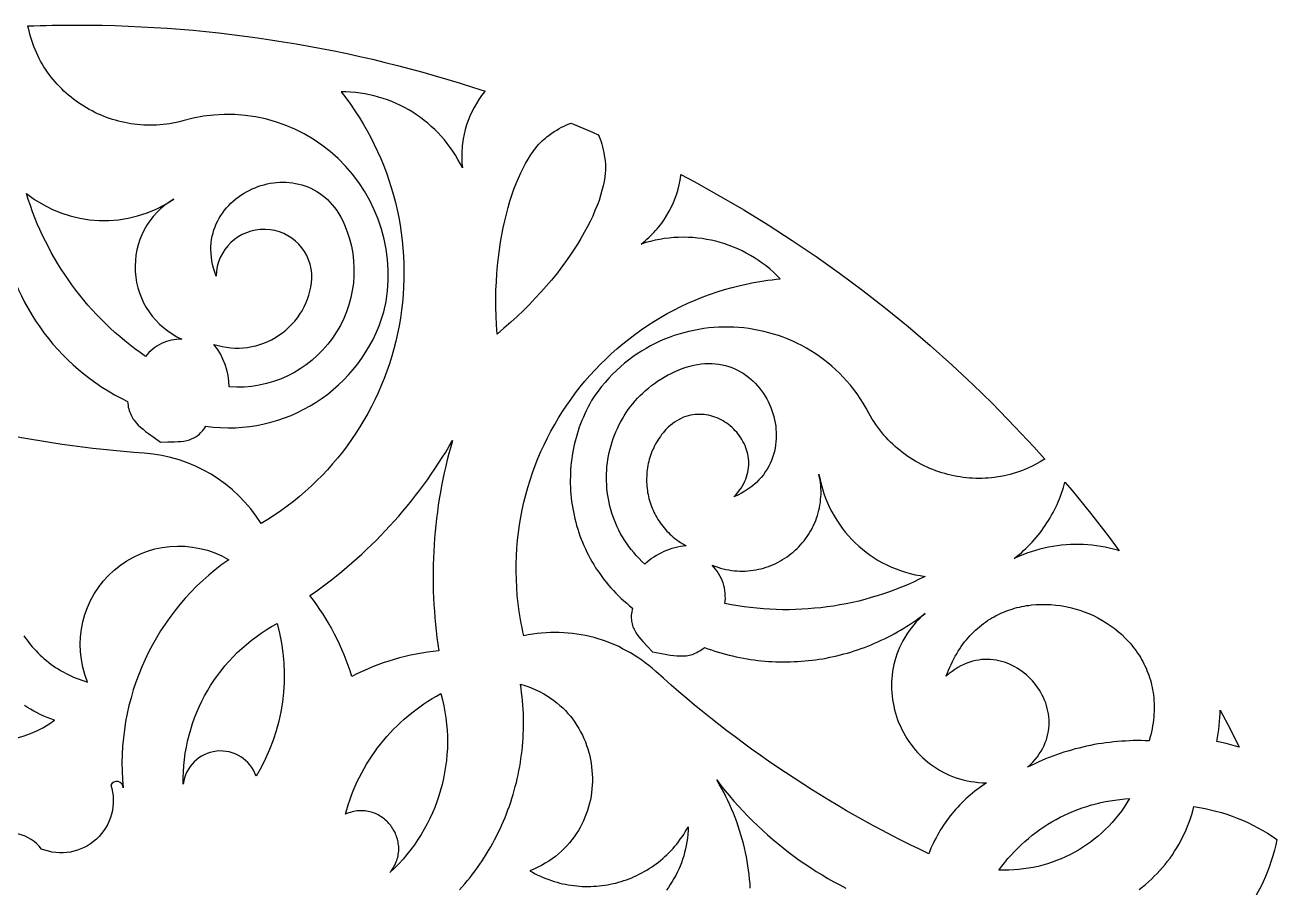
# Model space of a CAD drawing. Extents: x -660 to 660, y -460 to 460.
# Drawn here: x -214.5 to -84.2, y 45.2 to 135 of the extents above; entities that cross this region are included whole.
import ezdxf

# ---------------------------------------------------------------- set-up
doc = ezdxf.new("R2010")
doc.units = 0
doc.layers.add('LAYER_1', color=18, linetype='CONTINUOUS')

msp = doc.modelspace()

# ---------------------------------------------------------------- linework, layer by layer
at = {"layer": 'LAYER_1'}
for points in [[(-217.15, 114.83, 0.260478), (-203.8, 95.81), (-203.78, 95.61), (-203.76, 95.42), (-203.73, 95.23), (-203.69, 95.05), (-203.64, 94.88), (-203.58, 94.72), (-203.52, 94.56), (-203.45, 94.41), (-203.38, 94.27), (-203.3, 94.13), (-203.21, 93.99), (-203.12, 93.86), (-203.02, 93.73), (-202.92, 93.61), (-202.7, 93.37), (-202.46, 93.15), (-202.2, 92.93), (-201.93, 92.71), (-201.64, 92.5), (-201.03, 92.06), (-200.39, 91.6), (-199.63, 91.61), (-199.27, 91.61), (-198.92, 91.62), (-198.59, 91.64), (-198.27, 91.66), (-197.96, 91.7), (-197.66, 91.76), (-197.52, 91.8), (-197.37, 91.84), (-197.24, 91.89), (-197.1, 91.95), (-196.97, 92.01), (-196.84, 92.08), (-196.71, 92.15), (-196.58, 92.24), (-196.46, 92.33), (-196.34, 92.43), (-196.22, 92.54), (-196.11, 92.67), (-195.99, 92.8), (-195.88, 92.94), (-195.78, 93.09), (-195.67, 93.25, 0.373134), (-177.14, 105.15, 0.574165), (-198.07, 125.03), (-198.41, 124.94), (-198.75, 124.86), (-199.09, 124.79), (-199.43, 124.73), (-199.77, 124.68), (-200.11, 124.64), (-200.45, 124.61), (-200.79, 124.59), (-201.13, 124.58), (-201.46, 124.57), (-201.8, 124.58), (-202.13, 124.59), (-202.47, 124.61), (-202.8, 124.64), (-203.13, 124.68), (-203.46, 124.73), (-203.79, 124.78), (-204.11, 124.85), (-204.43, 124.92), (-204.75, 125), (-205.07, 125.09), (-205.39, 125.18), (-205.7, 125.28), (-206.01, 125.39), (-206.31, 125.51), (-206.62, 125.64), (-206.92, 125.77), (-207.21, 125.91), (-207.5, 126.06), (-207.79, 126.21), (-208.08, 126.38), (-208.36, 126.54), (-208.63, 126.72), (-208.9, 126.9), (-209.17, 127.09), (-209.43, 127.29), (-209.69, 127.49), (-209.94, 127.7), (-210.19, 127.91), (-210.43, 128.13), (-210.66, 128.36), (-210.89, 128.59), (-211.12, 128.83), (-211.34, 129.08), (-211.55, 129.33), (-211.75, 129.58), (-211.95, 129.85), (-212.15, 130.11), (-212.33, 130.39), (-212.51, 130.66), (-212.68, 130.95), (-212.85, 131.24), (-213, 131.53), (-213.15, 131.83), (-213.3, 132.13), (-213.43, 132.44), (-213.56, 132.75), (-213.67, 133.07), (-213.78, 133.39), (-213.89, 133.72), (-213.98, 134.05), (-214.06, 134.39), (-214.14, 134.73), (-214.17, 134.91, -0.00928), (-209.16, 135, -0.080315), (-166.62, 128.12), (-166.69, 128.04), (-166.99, 127.65), (-167.26, 127.25), (-167.52, 126.83), (-167.76, 126.41), (-167.98, 125.97), (-168.19, 125.53), (-168.37, 125.07), (-168.53, 124.61), (-168.67, 124.13), (-168.79, 123.65), (-168.88, 123.16), (-168.92, 122.92), (-168.96, 122.67), (-168.99, 122.42), (-169.01, 122.17), (-169.03, 121.92), (-169.04, 121.67), (-169.04, 121.41), (-169.04, 121.16), (-169.03, 120.9), (-169.02, 120.64), (-169, 120.39), (-168.98, 120.13), (-169.2, 120.58), (-169.44, 121.02), (-169.7, 121.44), (-169.97, 121.86), (-170.25, 122.27), (-170.55, 122.66), (-170.85, 123.05), (-171.17, 123.42), (-171.51, 123.77), (-171.85, 124.12), (-172.21, 124.45), (-172.58, 124.77), (-172.95, 125.08), (-173.34, 125.37), (-173.74, 125.65), (-174.14, 125.92), (-174.56, 126.17), (-174.98, 126.41), (-175.42, 126.63), (-175.86, 126.83), (-176.3, 127.03), (-176.76, 127.2), (-177.22, 127.36), (-177.69, 127.51), (-178.16, 127.64), (-178.64, 127.75), (-179.12, 127.84), (-179.61, 127.92), (-180.1, 127.98), (-180.6, 128.03), (-181.1, 128.05), (-181.6, 128.06, -0.453995), (-189.92, 83.11, 0.240725), (-202.08, 90.44), (-202.09, 90.44, -0.074077), (-235.44, 97.79)], [(-214.6, 71.44), (-214.44, 71.2), (-214.27, 70.96), (-214.09, 70.73), (-213.91, 70.5), (-213.72, 70.28), (-213.52, 70.06), (-213.33, 69.85), (-213.12, 69.64), (-212.91, 69.43), (-212.69, 69.23), (-212.47, 69.04), (-212.25, 68.85), (-212.01, 68.66), (-211.78, 68.48), (-211.54, 68.31), (-211.29, 68.14), (-211.04, 67.98), (-210.78, 67.83), (-210.52, 67.68), (-210.25, 67.53), (-209.98, 67.39), (-209.71, 67.26), (-209.43, 67.14), (-209.14, 67.02), (-208.86, 66.91), (-208.56, 66.81), (-208.27, 66.71), (-207.96, 66.62, -0.719328), (-193.28, 79.35, 0.270929), (-204.27, 55.61, 0.777705), (-205.55, 55.91, -0.636132), (-212.77, 49.24, 0.862472), (-219.85, 45.48, -0.153049)], [(-228.71, 70.01, 0.578149), (-211.42, 62.65), (-211.8, 62.78), (-212.17, 62.92), (-212.53, 63.07), (-212.89, 63.23), (-213.23, 63.4), (-213.57, 63.59), (-213.9, 63.78), (-214.22, 63.98), (-214.53, 64.19)], [(-98.58, 45.02), (-98.25, 45.28), (-97.92, 45.55), (-97.6, 45.82), (-97.29, 46.1), (-96.99, 46.4), (-96.69, 46.7), (-96.4, 47), (-96.13, 47.32), (-95.86, 47.64), (-95.6, 47.97), (-95.35, 48.3), (-95.1, 48.65), (-94.87, 49), (-94.65, 49.35), (-94.43, 49.72), (-94.23, 50.09), (-94.04, 50.46), (-93.85, 50.84), (-93.68, 51.23), (-93.52, 51.62), (-93.36, 52.02), (-93.22, 52.42), (-93.09, 52.82), (-92.97, 53.23), (-92.86, 53.65), (-92.29, 53.56), (-91.71, 53.45), (-91.14, 53.33), (-90.57, 53.19), (-90.01, 53.03), (-89.45, 52.85), (-88.9, 52.66), (-88.35, 52.45), (-87.81, 52.23), (-87.27, 51.99), (-86.74, 51.73), (-86.22, 51.46), (-85.71, 51.18), (-85.21, 50.88), (-84.72, 50.56), (-84.23, 50.24, -0.118726), (-88.09, 41.89, 0.224974)]]:
    msp.add_lwpolyline(points, format="xyb", dxfattribs=at)
for points in [[(-155.44, 123.85), (-154.84, 123.58), (-154.75, 123.39), (-154.65, 123.13), (-154.55, 122.86), (-154.47, 122.59), (-154.39, 122.31), (-154.32, 122.02), (-154.26, 121.73), (-154.21, 121.42), (-154.16, 121.11), (-154.12, 120.78), (-154.1, 120.6), (-154.09, 120.41), (-154.09, 120.22), (-154.09, 120.02), (-154.1, 119.82), (-154.11, 119.61), (-154.16, 119.18), (-154.23, 118.72), (-154.33, 118.26), (-154.45, 117.77), (-154.59, 117.27), (-154.76, 116.75), (-154.96, 116.22), (-155.18, 115.68), (-155.42, 115.12), (-155.69, 114.55), (-155.99, 113.97), (-156.3, 113.39), (-156.65, 112.79), (-157.01, 112.19), (-157.4, 111.57), (-157.82, 110.96), (-158.25, 110.34), (-158.72, 109.71), (-159.2, 109.08), (-159.71, 108.45), (-160.25, 107.82), (-160.8, 107.19), (-161.39, 106.56), (-161.99, 105.93), (-162.62, 105.3), (-163.27, 104.68), (-163.95, 104.06), (-164.65, 103.44), (-165.37, 102.84), (-165.43, 103.78), (-165.47, 104.71), (-165.49, 105.62), (-165.49, 106.52), (-165.48, 107.41), (-165.44, 108.28), (-165.39, 109.14), (-165.32, 109.98), (-165.23, 110.8), (-165.13, 111.6), (-165.01, 112.39), (-164.88, 113.15), (-164.73, 113.9), (-164.57, 114.62), (-164.4, 115.33), (-164.22, 116.01), (-164.03, 116.67), (-163.82, 117.3), (-163.61, 117.92), (-163.38, 118.5), (-163.15, 119.06), (-162.91, 119.6), (-162.66, 120.11), (-162.4, 120.59), (-162.14, 121.04), (-161.88, 121.46), (-161.6, 121.85), (-161.33, 122.22), (-161.05, 122.55), (-160.91, 122.7), (-160.77, 122.85), (-160.63, 122.99), (-160.48, 123.12), (-160.34, 123.24), (-160.2, 123.35), (-159.93, 123.55), (-159.67, 123.74), (-159.42, 123.91), (-159.16, 124.07), (-158.91, 124.22), (-158.65, 124.36), (-158.4, 124.49), (-158.14, 124.61), (-157.88, 124.71), (-157.67, 124.79)], [(-144.87, 118.71), (-142.28, 117.27), (-139.71, 115.77), (-137.17, 114.21), (-134.66, 112.58), (-132.18, 110.9), (-129.74, 109.16), (-127.32, 107.37), (-124.95, 105.52), (-122.61, 103.61), (-120.32, 101.65), (-118.07, 99.64), (-115.86, 97.57), (-113.87, 95.63), (-111.49, 93.19), (-109.52, 91.09), (-108.39, 89.83), (-108.57, 89.72), (-108.86, 89.54), (-109.16, 89.36), (-109.47, 89.2), (-109.77, 89.05), (-110.08, 88.91), (-110.39, 88.77), (-110.71, 88.65), (-111.02, 88.53), (-111.34, 88.42), (-111.66, 88.32), (-111.98, 88.23), (-112.3, 88.15), (-112.62, 88.08), (-112.95, 88.02), (-113.27, 87.96), (-113.6, 87.91), (-113.93, 87.88), (-114.26, 87.85), (-114.58, 87.83), (-114.91, 87.81), (-115.24, 87.81), (-115.57, 87.81), (-115.89, 87.83), (-116.22, 87.85), (-116.54, 87.88), (-116.87, 87.92), (-117.19, 87.96), (-117.51, 88.01), (-117.84, 88.08), (-118.15, 88.15), (-118.47, 88.22), (-118.79, 88.31), (-119.1, 88.4), (-119.41, 88.5), (-119.72, 88.61), (-120.03, 88.73), (-120.33, 88.85), (-120.63, 88.98), (-120.93, 89.12), (-121.22, 89.27), (-121.51, 89.42), (-121.8, 89.58), (-122.08, 89.75), (-122.36, 89.93), (-122.64, 90.11), (-122.91, 90.3), (-123.17, 90.5), (-123.44, 90.7), (-123.69, 90.92), (-123.94, 91.14), (-124.19, 91.36), (-124.43, 91.59), (-124.67, 91.83), (-124.9, 92.08), (-125.12, 92.33), (-125.34, 92.59), (-125.55, 92.86), (-125.76, 93.13), (-125.96, 93.41), (-126.15, 93.7), (-126.34, 93.99), (-126.52, 94.29), (-126.69, 94.6), (-126.97, 95.12), (-127.27, 95.63), (-127.59, 96.12), (-127.91, 96.6), (-128.25, 97.06), (-128.61, 97.51), (-128.97, 97.94), (-129.35, 98.35), (-129.73, 98.75), (-130.13, 99.13), (-130.54, 99.5), (-130.96, 99.85), (-131.39, 100.19), (-131.82, 100.51), (-132.27, 100.81), (-132.72, 101.1), (-133.18, 101.37), (-133.65, 101.63), (-134.12, 101.87), (-134.61, 102.1), (-135.09, 102.3), (-135.59, 102.5), (-136.08, 102.68), (-136.59, 102.84), (-137.09, 102.98), (-137.6, 103.11), (-138.12, 103.22), (-138.64, 103.32), (-139.16, 103.4), (-139.68, 103.47), (-140.2, 103.51), (-140.72, 103.55), (-141.25, 103.56), (-141.78, 103.56), (-142.3, 103.55), (-142.83, 103.51), (-143.35, 103.47), (-143.87, 103.4), (-144.39, 103.32), (-144.91, 103.22), (-145.43, 103.11), (-145.94, 102.98), (-146.45, 102.83), (-146.95, 102.67), (-147.45, 102.49), (-147.95, 102.29), (-148.44, 102.08), (-148.92, 101.85), (-149.4, 101.61), (-149.87, 101.34), (-150.33, 101.07), (-150.79, 100.77), (-151.24, 100.46), (-151.68, 100.13), (-152.11, 99.79), (-152.53, 99.42), (-152.95, 99.05), (-153.35, 98.65), (-153.74, 98.24), (-154.12, 97.81), (-154.49, 97.37), (-154.85, 96.91), (-155.19, 96.43), (-155.53, 95.93), (-155.72, 95.59), (-155.9, 95.25), (-156.07, 94.9), (-156.24, 94.55), (-156.39, 94.2), (-156.54, 93.84), (-156.68, 93.49), (-156.81, 93.13), (-156.93, 92.77), (-157.04, 92.41), (-157.15, 92.05), (-157.24, 91.68), (-157.33, 91.32), (-157.41, 90.95), (-157.48, 90.58), (-157.54, 90.21), (-157.6, 89.85), (-157.64, 89.48), (-157.68, 89.11), (-157.71, 88.74), (-157.73, 88.37), (-157.74, 88), (-157.75, 87.63), (-157.75, 87.26), (-157.74, 86.89), (-157.72, 86.52), (-157.69, 86.15), (-157.65, 85.79), (-157.61, 85.42), (-157.56, 85.05), (-157.5, 84.69), (-157.43, 84.33), (-157.36, 83.97), (-157.27, 83.61), (-157.18, 83.25), (-157.09, 82.9), (-156.98, 82.54), (-156.87, 82.19), (-156.74, 81.85), (-156.61, 81.5), (-156.48, 81.16), (-156.33, 80.82), (-156.18, 80.48), (-156.02, 80.14), (-155.85, 79.81), (-155.68, 79.49), (-155.5, 79.16), (-155.31, 78.84), (-155.11, 78.52), (-154.91, 78.21), (-154.69, 77.9), (-154.47, 77.6), (-154.25, 77.3), (-154.01, 77), (-153.77, 76.71), (-153.52, 76.42), (-153.27, 76.14), (-153, 75.86), (-152.73, 75.59), (-152.46, 75.32), (-152.17, 75.06), (-151.88, 74.81), (-151.58, 74.56), (-151.28, 74.31), (-151.32, 74.12), (-151.36, 73.94), (-151.38, 73.76), (-151.4, 73.59), (-151.41, 73.43), (-151.4, 73.27), (-151.39, 73.11), (-151.38, 72.95), (-151.35, 72.81), (-151.32, 72.66), (-151.28, 72.52), (-151.23, 72.38), (-151.17, 72.24), (-151.11, 72.11), (-151.05, 71.98), (-150.97, 71.85), (-150.81, 71.59), (-150.62, 71.34), (-150.42, 71.09), (-150.2, 70.83), (-149.72, 70.32), (-149.2, 69.76), (-148.42, 69.62), (-147.69, 69.48), (-147.34, 69.43), (-146.99, 69.38), (-146.66, 69.34), (-146.33, 69.33), (-146, 69.33), (-145.84, 69.34), (-145.68, 69.36), (-145.52, 69.38), (-145.36, 69.41), (-145.21, 69.45), (-145.05, 69.5), (-144.89, 69.56), (-144.74, 69.62), (-144.58, 69.69), (-144.43, 69.78), (-144.27, 69.87), (-144.12, 69.97), (-143.96, 70.09), (-143.8, 70.22), (-143.44, 70.08), (-143.07, 69.96), (-142.71, 69.84), (-142.34, 69.72), (-141.97, 69.62), (-141.6, 69.51), (-141.23, 69.42), (-140.86, 69.33), (-140.49, 69.25), (-140.11, 69.17), (-139.74, 69.1), (-139.36, 69.03), (-138.99, 68.97), (-138.61, 68.92), (-138.24, 68.87), (-137.86, 68.83), (-137.49, 68.8), (-137.11, 68.77), (-136.73, 68.75), (-136.36, 68.73), (-135.98, 68.72), (-135.6, 68.72), (-135.23, 68.72), (-134.85, 68.72), (-134.47, 68.74), (-134.1, 68.76), (-133.72, 68.78), (-133.35, 68.81), (-132.98, 68.85), (-132.6, 68.89), (-132.23, 68.94), (-131.86, 68.99), (-131.49, 69.05), (-131.12, 69.12), (-130.75, 69.19), (-130.38, 69.27), (-130.02, 69.35), (-129.65, 69.44), (-129.29, 69.54), (-128.92, 69.64), (-128.56, 69.74), (-128.2, 69.86), (-127.85, 69.97), (-127.49, 70.1), (-127.14, 70.23), (-126.78, 70.36), (-126.43, 70.5), (-126.09, 70.65), (-125.74, 70.8), (-125.39, 70.96), (-125.05, 71.12), (-124.71, 71.29), (-124.37, 71.47), (-124.04, 71.65), (-123.71, 71.83), (-123.38, 72.03), (-123.05, 72.22), (-122.72, 72.43), (-122.4, 72.63), (-122.08, 72.85), (-121.77, 73.07), (-121.45, 73.29), (-121.14, 73.52), (-120.84, 73.76), (-121.16, 73.47), (-121.46, 73.17), (-121.75, 72.87), (-122.02, 72.56), (-122.28, 72.24), (-122.52, 71.92), (-122.75, 71.59), (-122.96, 71.26), (-123.15, 70.92), (-123.33, 70.57), (-123.49, 70.23), (-123.64, 69.88), (-123.77, 69.52), (-123.89, 69.17), (-124, 68.81), (-124.09, 68.45), (-124.16, 68.08), (-124.22, 67.72), (-124.27, 67.35), (-124.3, 66.99), (-124.32, 66.62), (-124.33, 66.26), (-124.32, 65.89), (-124.3, 65.53), (-124.27, 65.16), (-124.22, 64.8), (-124.17, 64.44), (-124.1, 64.09), (-124.01, 63.73), (-123.92, 63.38), (-123.81, 63.04), (-123.69, 62.69), (-123.56, 62.35), (-123.41, 62.02), (-123.26, 61.69), (-123.09, 61.37), (-122.91, 61.05), (-122.72, 60.74), (-122.52, 60.44), (-122.31, 60.14), (-122.09, 59.85), (-121.86, 59.57), (-121.62, 59.3), (-121.37, 59.03), (-121.11, 58.78), (-120.83, 58.53), (-120.55, 58.29), (-120.26, 58.07), (-119.96, 57.85), (-119.65, 57.64), (-119.33, 57.45), (-119.01, 57.27), (-118.67, 57.1), (-118.32, 56.94), (-117.97, 56.8), (-117.61, 56.66), (-117.24, 56.55), (-116.86, 56.44), (-116.47, 56.35), (-116.08, 56.28), (-115.68, 56.22), (-115.27, 56.17), (-114.85, 56.14), (-114.43, 56.13), (-114.68, 55.97), (-114.94, 55.79), (-115.18, 55.62), (-115.43, 55.44), (-115.67, 55.25), (-115.9, 55.06), (-116.13, 54.86), (-116.36, 54.67), (-116.58, 54.46), (-116.8, 54.25), (-117.02, 54.04), (-117.23, 53.83), (-117.44, 53.61), (-117.64, 53.38), (-117.84, 53.15), (-118.03, 52.92), (-118.22, 52.69), (-118.4, 52.45), (-118.58, 52.21), (-118.76, 51.96), (-118.93, 51.71), (-119.09, 51.46), (-119.25, 51.2), (-119.41, 50.94), (-119.56, 50.68), (-119.7, 50.41), (-119.84, 50.14), (-119.97, 49.87), (-120.1, 49.59), (-120.23, 49.31), (-120.35, 49.03), (-120.46, 48.75), (-121.43, 49.21), (-122.39, 49.68), (-123.35, 50.16), (-124.3, 50.65), (-125.25, 51.15), (-126.2, 51.66), (-127.14, 52.17), (-128.07, 52.7), (-129, 53.23), (-129.93, 53.77), (-130.84, 54.32), (-131.76, 54.87), (-132.67, 55.44), (-133.57, 56.01), (-134.47, 56.6), (-135.36, 57.19), (-136.25, 57.79), (-137.13, 58.39), (-138.01, 59.01), (-138.88, 59.63), (-139.74, 60.26), (-140.6, 60.9), (-141.45, 61.55), (-142.3, 62.21), (-143.14, 62.87), (-143.98, 63.54), (-144.81, 64.22), (-145.63, 64.91), (-146.44, 65.6), (-147.26, 66.3), (-148.06, 67.01), (-148.86, 67.73), (-148.87, 67.74), (-149.22, 68.05), (-149.58, 68.34), (-149.95, 68.63), (-150.32, 68.9), (-150.71, 69.17), (-151.09, 69.42), (-151.49, 69.65), (-151.89, 69.88), (-152.3, 70.09), (-152.71, 70.3), (-153.12, 70.48), (-153.55, 70.66), (-153.97, 70.83), (-154.41, 70.98), (-154.84, 71.11), (-155.28, 71.24), (-155.72, 71.35), (-156.17, 71.45), (-156.62, 71.54), (-157.07, 71.61), (-157.52, 71.67), (-157.98, 71.72), (-158.43, 71.75), (-158.89, 71.77), (-159.35, 71.78), (-159.81, 71.77), (-160.27, 71.75), (-160.74, 71.72), (-161.2, 71.67), (-161.66, 71.61), (-162.12, 71.53), (-162.58, 71.44), (-162.67, 71.86), (-162.76, 72.28), (-162.85, 72.7), (-162.92, 73.12), (-162.99, 73.54), (-163.06, 73.96), (-163.17, 74.79), (-163.26, 75.62), (-163.32, 76.46), (-163.36, 77.28), (-163.38, 78.11), (-163.38, 78.93), (-163.35, 79.75), (-163.31, 80.56), (-163.24, 81.37), (-163.15, 82.17), (-163.03, 82.97), (-162.9, 83.77), (-162.75, 84.55), (-162.57, 85.34), (-162.38, 86.11), (-162.16, 86.88), (-161.93, 87.64), (-161.67, 88.39), (-161.4, 89.14), (-161.11, 89.87), (-160.8, 90.6), (-160.47, 91.32), (-160.12, 92.03), (-159.76, 92.73), (-159.37, 93.42), (-158.97, 94.1), (-158.55, 94.77), (-158.12, 95.43), (-157.67, 96.07), (-157.2, 96.71), (-156.72, 97.33), (-156.22, 97.94), (-155.7, 98.54), (-155.17, 99.12), (-154.62, 99.69), (-154.06, 100.24), (-153.48, 100.79), (-152.89, 101.31), (-152.29, 101.82), (-151.67, 102.32), (-151.04, 102.8), (-150.39, 103.27), (-149.73, 103.72), (-149.06, 104.15), (-148.38, 104.56), (-147.68, 104.96), (-146.97, 105.34), (-146.25, 105.7), (-145.52, 106.04), (-144.77, 106.37), (-144.02, 106.67), (-143.25, 106.96), (-142.47, 107.22), (-141.69, 107.47), (-140.89, 107.69), (-140.08, 107.89), (-139.26, 108.08), (-138.85, 108.16), (-138.44, 108.24), (-138.02, 108.31), (-137.6, 108.38), (-137.18, 108.44), (-136.76, 108.49), (-136.33, 108.54), (-135.9, 108.59), (-136.26, 108.94), (-136.62, 109.29), (-137, 109.62), (-137.38, 109.93), (-137.78, 110.23), (-138.18, 110.51), (-138.59, 110.78), (-139.01, 111.03), (-139.44, 111.27), (-139.88, 111.49), (-140.32, 111.7), (-140.77, 111.89), (-141.22, 112.06), (-141.68, 112.22), (-142.15, 112.36), (-142.61, 112.49), (-143.09, 112.6), (-143.56, 112.69), (-144.04, 112.77), (-144.53, 112.83), (-145.01, 112.87), (-145.5, 112.9), (-145.99, 112.91), (-146.48, 112.9), (-146.96, 112.87), (-147.45, 112.83), (-147.94, 112.77), (-148.43, 112.69), (-148.92, 112.6), (-149.41, 112.48), (-149.89, 112.35), (-150.37, 112.2), (-150.17, 112.37), (-149.97, 112.53), (-149.77, 112.7), (-149.58, 112.87), (-149.4, 113.05), (-149.22, 113.23), (-149.04, 113.41), (-148.87, 113.6), (-148.71, 113.79), (-148.55, 113.98), (-148.39, 114.18), (-148.24, 114.38), (-147.96, 114.79), (-147.69, 115.2), (-147.45, 115.63), (-147.23, 116.07), (-147.02, 116.52), (-146.84, 116.97), (-146.68, 117.43), (-146.54, 117.9), (-146.42, 118.37), (-146.32, 118.85), (-146.25, 119.33), (-146.24, 119.43)], [(-143, 99.78), (-142.64, 99.75), (-142.28, 99.71), (-141.94, 99.64), (-141.6, 99.56), (-141.27, 99.47), (-140.95, 99.35), (-140.64, 99.22), (-140.34, 99.08), (-140.05, 98.92), (-139.76, 98.75), (-139.49, 98.56), (-139.22, 98.36), (-138.97, 98.15), (-138.72, 97.93), (-138.49, 97.69), (-138.27, 97.45), (-138.05, 97.19), (-137.85, 96.93), (-137.66, 96.66), (-137.48, 96.38), (-137.31, 96.09), (-137.16, 95.8), (-137.02, 95.5), (-136.89, 95.19), (-136.77, 94.88), (-136.67, 94.56), (-136.58, 94.24), (-136.5, 93.92), (-136.43, 93.59), (-136.38, 93.26), (-136.35, 92.93), (-136.33, 92.6), (-136.32, 92.27), (-136.33, 91.94), (-136.35, 91.61), (-136.39, 91.28), (-136.44, 90.95), (-136.51, 90.63), (-136.6, 90.31), (-136.7, 89.99), (-136.82, 89.68), (-136.95, 89.37), (-137.1, 89.07), (-137.27, 88.77), (-137.46, 88.48), (-137.66, 88.2), (-137.88, 87.92), (-138.12, 87.66), (-138.38, 87.4), (-138.66, 87.15), (-138.95, 86.91), (-139.27, 86.69), (-139.6, 86.47), (-139.95, 86.27), (-140.32, 86.08), (-140.72, 85.9), (-140.51, 86.12), (-140.31, 86.35), (-140.14, 86.58), (-139.97, 86.81), (-139.83, 87.04), (-139.7, 87.28), (-139.59, 87.51), (-139.49, 87.75), (-139.4, 87.99), (-139.33, 88.23), (-139.28, 88.47), (-139.23, 88.71), (-139.2, 88.94), (-139.19, 89.18), (-139.18, 89.42), (-139.19, 89.65), (-139.21, 89.89), (-139.25, 90.12), (-139.29, 90.35), (-139.35, 90.57), (-139.41, 90.79), (-139.49, 91.01), (-139.57, 91.23), (-139.67, 91.44), (-139.78, 91.65), (-139.89, 91.85), (-140.01, 92.05), (-140.15, 92.24), (-140.29, 92.43), (-140.43, 92.61), (-140.59, 92.78), (-140.75, 92.95), (-140.92, 93.11), (-141.1, 93.27), (-141.28, 93.41), (-141.47, 93.55), (-141.66, 93.68), (-141.86, 93.8), (-142.06, 93.91), (-142.27, 94.02), (-142.48, 94.11), (-142.7, 94.2), (-142.92, 94.27), (-143.14, 94.33), (-143.37, 94.39), (-143.6, 94.43), (-143.83, 94.46), (-144.06, 94.48), (-144.3, 94.48), (-144.53, 94.48), (-144.77, 94.46), (-145.01, 94.43), (-145.25, 94.38), (-145.48, 94.32), (-145.72, 94.25), (-145.96, 94.17), (-146.2, 94.06), (-146.43, 93.95), (-146.67, 93.82), (-146.9, 93.67), (-147.13, 93.51), (-147.35, 93.33), (-147.58, 93.13), (-147.8, 92.92), (-147.95, 92.74), (-148.1, 92.56), (-148.25, 92.37), (-148.38, 92.19), (-148.51, 92), (-148.64, 91.81), (-148.76, 91.61), (-148.87, 91.41), (-148.97, 91.22), (-149.07, 91.01), (-149.16, 90.81), (-149.25, 90.61), (-149.33, 90.4), (-149.4, 90.19), (-149.47, 89.98), (-149.53, 89.77), (-149.59, 89.56), (-149.64, 89.35), (-149.68, 89.14), (-149.72, 88.92), (-149.75, 88.71), (-149.77, 88.49), (-149.79, 88.28), (-149.8, 88.06), (-149.81, 87.85), (-149.81, 87.63), (-149.81, 87.42), (-149.8, 87.2), (-149.78, 86.99), (-149.76, 86.77), (-149.73, 86.56), (-149.7, 86.35), (-149.66, 86.14), (-149.61, 85.93), (-149.56, 85.72), (-149.5, 85.51), (-149.44, 85.3), (-149.37, 85.1), (-149.3, 84.9), (-149.22, 84.7), (-149.14, 84.5), (-149.05, 84.3), (-148.95, 84.11), (-148.85, 83.92), (-148.74, 83.73), (-148.63, 83.54), (-148.51, 83.36), (-148.39, 83.18), (-148.26, 83), (-148.13, 82.83), (-147.99, 82.66), (-147.84, 82.49), (-147.69, 82.33), (-147.54, 82.17), (-147.38, 82.01), (-147.21, 81.86), (-147.04, 81.71), (-146.86, 81.57), (-146.68, 81.43), (-146.49, 81.29), (-146.3, 81.16), (-146.11, 81.04), (-145.9, 80.92), (-145.7, 80.8), (-146, 80.77), (-146.29, 80.73), (-146.59, 80.67), (-146.88, 80.6), (-147.17, 80.52), (-147.45, 80.42), (-147.73, 80.32), (-148, 80.2), (-148.27, 80.08), (-148.53, 79.94), (-148.79, 79.79), (-149.05, 79.63), (-149.29, 79.46), (-149.53, 79.28), (-149.76, 79.09), (-149.99, 78.89), (-150.3, 79.18), (-150.59, 79.47), (-150.88, 79.78), (-151.15, 80.09), (-151.41, 80.4), (-151.65, 80.72), (-151.88, 81.05), (-152.1, 81.38), (-152.31, 81.72), (-152.51, 82.06), (-152.69, 82.41), (-152.86, 82.76), (-153.02, 83.11), (-153.16, 83.47), (-153.3, 83.83), (-153.42, 84.19), (-153.53, 84.56), (-153.63, 84.93), (-153.71, 85.3), (-153.79, 85.67), (-153.85, 86.04), (-153.9, 86.42), (-153.94, 86.79), (-153.96, 87.17), (-153.98, 87.54), (-153.98, 87.92), (-153.98, 88.29), (-153.96, 88.67), (-153.93, 89.04), (-153.88, 89.42), (-153.83, 89.79), (-153.77, 90.16), (-153.69, 90.52), (-153.6, 90.89), (-153.51, 91.25), (-153.4, 91.61), (-153.28, 91.96), (-153.15, 92.32), (-153, 92.66), (-152.85, 93.01), (-152.69, 93.35), (-152.52, 93.68), (-152.33, 94.01), (-152.14, 94.34), (-151.93, 94.66), (-151.72, 94.97), (-151.49, 95.28), (-151.25, 95.57), (-151.01, 95.87), (-150.75, 96.15), (-150.48, 96.43), (-150.21, 96.7), (-149.92, 96.97), (-149.62, 97.22), (-149.31, 97.47), (-149, 97.7), (-148.67, 97.93), (-148.33, 98.15), (-147.99, 98.36), (-147.63, 98.56), (-147.27, 98.74), (-146.89, 98.92), (-146.51, 99.09), (-146.11, 99.24), (-145.7, 99.39), (-145.3, 99.51), (-144.9, 99.61), (-144.5, 99.68), (-144.12, 99.74), (-143.74, 99.77), (-143.36, 99.78)], [(-131.66, 87.23), (-131.52, 86.73), (-131.36, 86.23), (-131.19, 85.74), (-130.99, 85.27), (-130.78, 84.8), (-130.55, 84.34), (-130.3, 83.9), (-130.03, 83.46), (-129.75, 83.04), (-129.45, 82.63), (-129.14, 82.23), (-128.81, 81.85), (-128.47, 81.47), (-128.11, 81.12), (-127.74, 80.77), (-127.36, 80.44), (-126.96, 80.13), (-126.55, 79.83), (-126.13, 79.55), (-125.7, 79.28), (-125.26, 79.03), (-124.8, 78.8), (-124.34, 78.58), (-123.86, 78.39), (-123.38, 78.21), (-122.89, 78.05), (-122.39, 77.91), (-121.88, 77.79), (-121.36, 77.69), (-120.84, 77.61), (-121.44, 77.31), (-122.05, 77.02), (-122.67, 76.75), (-123.29, 76.49), (-123.91, 76.25), (-124.54, 76.01), (-125.17, 75.8), (-125.81, 75.59), (-126.45, 75.4), (-127.09, 75.22), (-127.74, 75.05), (-128.39, 74.9), (-129.04, 74.77), (-129.69, 74.64), (-130.35, 74.53), (-131.01, 74.44), (-131.67, 74.35), (-132.33, 74.29), (-133, 74.23), (-133.66, 74.19), (-134.33, 74.16), (-134.99, 74.15), (-135.66, 74.15), (-136.33, 74.17), (-137, 74.2), (-137.66, 74.24), (-138.33, 74.3), (-139, 74.37), (-139.66, 74.45), (-140.33, 74.55), (-140.99, 74.67), (-141.66, 74.8), (-141.63, 75.06), (-141.61, 75.33), (-141.62, 75.6), (-141.64, 75.87), (-141.67, 76.14), (-141.72, 76.41), (-141.78, 76.67), (-141.86, 76.93), (-141.96, 77.19), (-142.06, 77.43), (-142.19, 77.68), (-142.32, 77.92), (-142.47, 78.15), (-142.63, 78.37), (-142.81, 78.58), (-142.99, 78.78), (-142.7, 78.67), (-142.41, 78.57), (-142.12, 78.48), (-141.83, 78.4), (-141.55, 78.34), (-141.26, 78.28), (-140.97, 78.24), (-140.68, 78.2), (-140.4, 78.18), (-140.11, 78.17), (-139.83, 78.16), (-139.55, 78.17), (-139.27, 78.19), (-138.99, 78.21), (-138.71, 78.25), (-138.44, 78.29), (-138.17, 78.35), (-137.9, 78.41), (-137.64, 78.48), (-137.38, 78.56), (-137.12, 78.65), (-136.87, 78.75), (-136.62, 78.86), (-136.37, 78.97), (-136.13, 79.09), (-135.89, 79.22), (-135.66, 79.36), (-135.43, 79.5), (-135.2, 79.65), (-134.98, 79.81), (-134.77, 79.98), (-134.56, 80.15), (-134.36, 80.33), (-134.16, 80.51), (-133.97, 80.7), (-133.79, 80.9), (-133.61, 81.1), (-133.43, 81.31), (-133.27, 81.53), (-133.11, 81.75), (-132.96, 81.97), (-132.82, 82.21), (-132.68, 82.44), (-132.55, 82.68), (-132.43, 82.93), (-132.32, 83.18), (-132.21, 83.43), (-132.12, 83.69), (-132.03, 83.95), (-131.95, 84.22), (-131.88, 84.49), (-131.82, 84.76), (-131.77, 85.04), (-131.73, 85.32), (-131.7, 85.6), (-131.67, 85.89), (-131.66, 86.18), (-131.66, 86.47), (-131.67, 86.76), (-131.69, 87.06), (-131.72, 87.36), (-131.76, 87.66), (-131.76, 87.68)], [(-131.81, 87.96), (-131.76, 87.68), (-131.78, 87.74), (-131.88, 88.26)], [(-105.55, 86.54), (-103.64, 84.21), (-101.79, 81.83), (-100.63, 80.28), (-100.8, 80.33), (-101.24, 80.45), (-101.67, 80.56), (-102.11, 80.66), (-102.56, 80.74), (-103, 80.81), (-103.45, 80.86), (-103.9, 80.9), (-104.35, 80.93), (-104.81, 80.94), (-105.26, 80.94), (-105.72, 80.93), (-106.17, 80.9), (-106.63, 80.86), (-107.08, 80.8), (-107.54, 80.73), (-107.99, 80.65), (-108.44, 80.55), (-108.9, 80.44), (-109.35, 80.32), (-109.79, 80.18), (-110.24, 80.02), (-110.68, 79.85), (-111.12, 79.67), (-111.56, 79.48), (-111.31, 79.67), (-111.06, 79.88), (-110.82, 80.08), (-110.58, 80.3), (-110.35, 80.51), (-110.13, 80.73), (-109.91, 80.96), (-109.69, 81.19), (-109.48, 81.42), (-109.27, 81.66), (-109.07, 81.91), (-108.88, 82.15), (-108.69, 82.4), (-108.51, 82.66), (-108.33, 82.91), (-108.16, 83.18), (-107.99, 83.44), (-107.83, 83.71), (-107.67, 83.98), (-107.52, 84.25), (-107.38, 84.53), (-107.24, 84.81), (-107.11, 85.1), (-106.98, 85.38), (-106.86, 85.67), (-106.75, 85.96), (-106.64, 86.26), (-106.54, 86.55), (-106.44, 86.85), (-106.35, 87.15), (-106.29, 87.41)], [(-108.26, 74.7), (-107.75, 74.68), (-107.24, 74.63), (-106.74, 74.57), (-106.23, 74.48), (-105.73, 74.37), (-105.24, 74.24), (-104.75, 74.09), (-104.27, 73.92), (-103.8, 73.74), (-103.33, 73.53), (-102.87, 73.3), (-102.43, 73.05), (-101.99, 72.79), (-101.57, 72.51), (-101.15, 72.21), (-100.76, 71.89), (-100.38, 71.56), (-100.01, 71.2), (-99.83, 71.02), (-99.66, 70.84), (-99.49, 70.65), (-99.33, 70.45), (-99.17, 70.25), (-99.01, 70.05), (-98.86, 69.85), (-98.72, 69.64), (-98.58, 69.42), (-98.44, 69.21), (-98.31, 68.98), (-98.19, 68.76), (-98.07, 68.53), (-97.96, 68.3), (-97.85, 68.06), (-97.75, 67.83), (-97.65, 67.58), (-97.56, 67.34), (-97.48, 67.09), (-97.4, 66.83), (-97.33, 66.58), (-97.27, 66.32), (-97.21, 66.06), (-97.16, 65.79), (-97.11, 65.52), (-97.08, 65.25), (-97.05, 64.97), (-97.03, 64.7), (-97.01, 64.41), (-97, 64.13), (-97, 63.84), (-97.01, 63.55), (-97.03, 63.26), (-97.05, 62.96), (-97.08, 62.67), (-97.12, 62.36), (-97.17, 62.06), (-97.22, 61.75), (-97.29, 61.44), (-97.36, 61.13), (-97.44, 60.82), (-97.53, 60.5), (-97.94, 60.51), (-98.35, 60.52), (-98.76, 60.52), (-99.17, 60.52), (-99.58, 60.5), (-99.99, 60.48), (-100.4, 60.46), (-100.8, 60.43), (-101.21, 60.39), (-101.62, 60.34), (-102.02, 60.29), (-102.42, 60.23), (-102.83, 60.17), (-103.23, 60.1), (-103.63, 60.02), (-104.03, 59.94), (-104.42, 59.85), (-104.82, 59.75), (-105.21, 59.65), (-105.61, 59.54), (-106, 59.43), (-106.39, 59.31), (-106.77, 59.18), (-107.16, 59.04), (-107.54, 58.9), (-107.92, 58.76), (-108.3, 58.61), (-108.68, 58.45), (-109.06, 58.28), (-109.43, 58.11), (-109.8, 57.94), (-110.17, 57.75), (-109.88, 58.02), (-109.62, 58.29), (-109.37, 58.57), (-109.15, 58.85), (-108.95, 59.14), (-108.76, 59.43), (-108.6, 59.72), (-108.45, 60.01), (-108.33, 60.31), (-108.22, 60.61), (-108.13, 60.91), (-108.06, 61.21), (-108, 61.51), (-107.96, 61.81), (-107.94, 62.11), (-107.93, 62.41), (-107.94, 62.71), (-107.96, 63.01), (-108, 63.3), (-108.05, 63.59), (-108.12, 63.88), (-108.2, 64.17), (-108.29, 64.45), (-108.4, 64.72), (-108.52, 65), (-108.65, 65.26), (-108.79, 65.52), (-108.94, 65.78), (-109.1, 66.03), (-109.28, 66.27), (-109.46, 66.5), (-109.66, 66.73), (-109.86, 66.95), (-110.07, 67.16), (-110.29, 67.36), (-110.52, 67.55), (-110.75, 67.73), (-111, 67.9), (-111.25, 68.06), (-111.5, 68.21), (-111.77, 68.34), (-112.04, 68.47), (-112.31, 68.58), (-112.59, 68.68), (-112.87, 68.76), (-113.16, 68.83), (-113.45, 68.89), (-113.75, 68.93), (-114.05, 68.96), (-114.35, 68.97), (-114.65, 68.97), (-114.96, 68.95), (-115.26, 68.91), (-115.57, 68.85), (-115.88, 68.78), (-116.19, 68.69), (-116.5, 68.57), (-116.81, 68.44), (-117.11, 68.3), (-117.42, 68.13), (-117.73, 67.94), (-118.03, 67.73), (-118.33, 67.49), (-118.63, 67.24), (-118.51, 67.56), (-118.39, 67.87), (-118.26, 68.17), (-118.13, 68.46), (-117.99, 68.75), (-117.85, 69.03), (-117.7, 69.3), (-117.55, 69.57), (-117.39, 69.83), (-117.23, 70.08), (-117.07, 70.32), (-116.9, 70.56), (-116.72, 70.79), (-116.54, 71.01), (-116.36, 71.23), (-116.17, 71.44), (-115.98, 71.64), (-115.78, 71.83), (-115.59, 72.02), (-115.38, 72.2), (-115.18, 72.38), (-114.97, 72.55), (-114.76, 72.71), (-114.54, 72.86), (-114.33, 73.01), (-114.1, 73.15), (-113.88, 73.29), (-113.66, 73.42), (-113.43, 73.54), (-113.2, 73.66), (-112.96, 73.77), (-112.73, 73.87), (-112.49, 73.97), (-112.25, 74.06), (-112.01, 74.14), (-111.77, 74.22), (-111.52, 74.29), (-111.28, 74.36), (-111.03, 74.42), (-110.78, 74.48), (-110.53, 74.53), (-110.28, 74.57), (-110.03, 74.6), (-109.78, 74.64), (-109.27, 74.68), (-108.77, 74.7)], [(-171.05, 64.78), (-170.91, 64.15), (-170.79, 63.51), (-170.69, 62.88), (-170.62, 62.24), (-170.57, 61.61), (-170.54, 60.97), (-170.53, 60.34), (-170.54, 59.7), (-170.58, 59.07), (-170.64, 58.44), (-170.72, 57.82), (-170.82, 57.2), (-170.94, 56.58), (-171.08, 55.97), (-171.24, 55.36), (-171.42, 54.76), (-171.62, 54.16), (-171.85, 53.57), (-172.09, 52.99), (-172.35, 52.42), (-172.64, 51.85), (-172.94, 51.3), (-173.26, 50.75), (-173.6, 50.22), (-173.96, 49.69), (-174.34, 49.18), (-174.74, 48.68), (-175.15, 48.19), (-175.59, 47.71), (-176.04, 47.25), (-176.51, 46.8), (-176.39, 46.95), (-176.28, 47.11), (-176.18, 47.26), (-176.09, 47.42), (-176, 47.57), (-175.93, 47.73), (-175.86, 47.89), (-175.8, 48.05), (-175.75, 48.21), (-175.7, 48.37), (-175.67, 48.53), (-175.64, 48.7), (-175.62, 48.86), (-175.6, 49.02), (-175.6, 49.18), (-175.6, 49.34), (-175.6, 49.5), (-175.62, 49.66), (-175.64, 49.81), (-175.66, 49.97), (-175.69, 50.12), (-175.73, 50.28), (-175.78, 50.43), (-175.83, 50.58), (-175.89, 50.72), (-175.95, 50.87), (-176.01, 51.01), (-176.09, 51.15), (-176.17, 51.28), (-176.25, 51.41), (-176.34, 51.54), (-176.43, 51.67), (-176.53, 51.79), (-176.63, 51.91), (-176.74, 52.03), (-176.85, 52.14), (-176.96, 52.24), (-177.08, 52.35), (-177.21, 52.44), (-177.33, 52.53), (-177.46, 52.62), (-177.6, 52.7), (-177.73, 52.78), (-177.87, 52.85), (-178.02, 52.92), (-178.16, 52.98), (-178.31, 53.03), (-178.47, 53.08), (-178.62, 53.12), (-178.78, 53.15), (-178.94, 53.18), (-179.1, 53.2), (-179.26, 53.22), (-179.43, 53.22), (-179.59, 53.22), (-179.76, 53.21), (-179.93, 53.2), (-180.1, 53.17), (-180.28, 53.14), (-180.45, 53.1), (-180.62, 53.05), (-180.8, 52.99), (-180.98, 52.92), (-181.15, 52.85), (-181.01, 53.35), (-180.86, 53.85), (-180.69, 54.34), (-180.52, 54.83), (-180.33, 55.31), (-180.12, 55.78), (-179.91, 56.25), (-179.68, 56.71), (-179.45, 57.17), (-179.2, 57.62), (-178.94, 58.06), (-178.67, 58.5), (-178.39, 58.92), (-178.1, 59.34), (-177.8, 59.76), (-177.48, 60.16), (-177.16, 60.56), (-176.83, 60.95), (-176.49, 61.33), (-176.14, 61.7), (-175.77, 62.06), (-175.4, 62.42), (-175.02, 62.76), (-174.63, 63.1), (-174.23, 63.42), (-173.83, 63.74), (-173.41, 64.04), (-172.99, 64.34), (-172.56, 64.62), (-172.12, 64.9), (-171.67, 65.16), (-171.21, 65.41)], [(-89.07, 61.67), (-88.16, 59.85), (-88.54, 59.96), (-89.03, 60.09), (-89.51, 60.22), (-89.99, 60.33), (-90.48, 60.44), (-90.41, 60.85), (-90.35, 61.26), (-90.29, 61.67), (-90.24, 62.08), (-90.21, 62.5), (-90.17, 62.91), (-90.15, 63.32), (-90.14, 63.7)], [(-99.83, 54.04), (-100.12, 53.61), (-100.41, 53.18), (-100.73, 52.78), (-101.05, 52.38), (-101.38, 51.99), (-101.73, 51.62), (-102.09, 51.26), (-102.46, 50.92), (-102.84, 50.59), (-103.23, 50.27), (-103.63, 49.96), (-104.05, 49.67), (-104.47, 49.39), (-104.89, 49.13), (-105.33, 48.88), (-105.78, 48.64), (-106.23, 48.43), (-106.69, 48.22), (-107.16, 48.03), (-107.63, 47.86), (-108.11, 47.7), (-108.59, 47.56), (-109.08, 47.43), (-109.58, 47.33), (-110.08, 47.23), (-110.59, 47.16), (-111.09, 47.1), (-111.61, 47.06), (-112.12, 47.03), (-112.64, 47.03), (-113.16, 47.04), (-112.86, 47.45), (-112.54, 47.85), (-112.22, 48.24), (-111.89, 48.61), (-111.55, 48.98), (-111.19, 49.34), (-110.83, 49.69), (-110.46, 50.03), (-110.08, 50.35), (-109.7, 50.67), (-109.3, 50.97), (-108.9, 51.26), (-108.49, 51.54), (-108.07, 51.81), (-107.64, 52.07), (-107.21, 52.31), (-106.77, 52.54), (-106.32, 52.76), (-105.87, 52.97), (-105.41, 53.17), (-104.95, 53.35), (-104.48, 53.52), (-104.01, 53.68), (-103.53, 53.82), (-103.05, 53.95), (-102.56, 54.07), (-102.07, 54.17), (-101.57, 54.26), (-101.08, 54.34), (-100.57, 54.4), (-100.07, 54.45), (-99.56, 54.48)]]:
    msp.add_lwpolyline(points, close=True, dxfattribs=at)
for points in [[(-187.31, 118.64), (-186.98, 118.61), (-186.65, 118.58), (-186.32, 118.52), (-186, 118.45), (-185.67, 118.37), (-185.36, 118.27), (-185.04, 118.15), (-184.73, 118.01), (-184.43, 117.86), (-184.13, 117.69), (-183.84, 117.5), (-183.56, 117.3), (-183.28, 117.08), (-183.01, 116.83), (-182.76, 116.58), (-182.51, 116.3), (-182.27, 116), (-182.04, 115.68), (-181.82, 115.35), (-181.61, 114.99), (-181.42, 114.61), (-181.24, 114.22, -0.562024), (-193.24, 97.33, 0.166667), (-194.82, 101.76, 0.487168), (-184.63, 108.62, 1), (-194.6, 108.87), (-194.74, 109.28), (-194.86, 109.68), (-194.96, 110.08), (-195.04, 110.47), (-195.09, 110.85), (-195.12, 111.23), (-195.14, 111.6), (-195.13, 111.96), (-195.1, 112.32), (-195.06, 112.67), (-194.99, 113.01), (-194.91, 113.35), (-194.82, 113.67), (-194.7, 113.99), (-194.58, 114.3), (-194.43, 114.61), (-194.27, 114.9), (-194.1, 115.18), (-193.91, 115.46), (-193.72, 115.72), (-193.5, 115.98), (-193.28, 116.22), (-193.05, 116.46), (-192.81, 116.68), (-192.55, 116.9), (-192.29, 117.1), (-192.02, 117.29), (-191.74, 117.47), (-191.45, 117.64), (-191.16, 117.79), (-190.86, 117.94), (-190.55, 118.07), (-190.24, 118.18), (-189.93, 118.29), (-189.61, 118.38), (-189.28, 118.46), (-188.96, 118.53), (-188.63, 118.58), (-188.3, 118.61), (-187.97, 118.64), (-187.64, 118.64)], [(-214.34, 117.48, 0.329739), (-199.01, 116.89, 0.606751), (-198.16, 102.31), (-198.43, 102.3), (-198.71, 102.28), (-198.98, 102.24), (-199.25, 102.19), (-199.51, 102.13), (-199.77, 102.05), (-200.02, 101.95), (-200.27, 101.84), (-200.52, 101.72), (-200.75, 101.58), (-200.98, 101.44), (-201.19, 101.27), (-201.4, 101.1), (-201.6, 100.92), (-201.78, 100.72), (-201.96, 100.51), (-202.51, 100.9), (-203.05, 101.3), (-203.58, 101.71), (-204.1, 102.14), (-204.62, 102.57), (-205.12, 103.01), (-205.61, 103.46), (-206.1, 103.92), (-206.57, 104.39), (-207.03, 104.87), (-207.49, 105.36), (-207.93, 105.86), (-208.36, 106.37), (-208.78, 106.89), (-209.19, 107.41), (-209.59, 107.95), (-209.97, 108.49), (-210.35, 109.04), (-210.71, 109.6), (-211.07, 110.16), (-211.41, 110.73), (-211.74, 111.32), (-212.05, 111.9), (-212.36, 112.5), (-212.65, 113.1), (-212.93, 113.71), (-213.2, 114.32), (-213.45, 114.94), (-213.69, 115.57), (-213.92, 116.2), (-214.14, 116.84)], [(-170.19, 91.09), (-170.37, 90.42), (-170.55, 89.75), (-170.71, 89.08), (-170.86, 88.4), (-171.01, 87.73), (-171.14, 87.05), (-171.26, 86.37), (-171.38, 85.69), (-171.49, 85.01), (-171.58, 84.33), (-171.67, 83.64), (-171.75, 82.96), (-171.81, 82.27), (-171.87, 81.58), (-171.92, 80.9), (-171.96, 80.21), (-171.99, 79.52), (-172.01, 78.83), (-172.02, 78.14), (-172.02, 77.45), (-172.02, 76.76), (-172, 76.07), (-171.97, 75.38), (-171.94, 74.69), (-171.89, 74), (-171.84, 73.31), (-171.77, 72.62), (-171.7, 71.94), (-171.62, 71.25), (-171.53, 70.56), (-171.43, 69.88), (-172.02, 69.81), (-172.61, 69.73), (-173.19, 69.64), (-173.78, 69.53), (-174.36, 69.41), (-174.93, 69.27), (-175.51, 69.13), (-176.08, 68.96), (-176.64, 68.79), (-177.21, 68.6), (-177.76, 68.4), (-178.32, 68.19), (-178.86, 67.97), (-179.41, 67.73), (-179.95, 67.48), (-180.48, 67.21), (-180.66, 67.78), (-180.85, 68.35), (-181.06, 68.9), (-181.27, 69.46), (-181.5, 70), (-181.75, 70.55), (-182, 71.08), (-182.27, 71.61), (-182.55, 72.14), (-182.84, 72.65), (-183.14, 73.16), (-183.46, 73.67), (-183.79, 74.17), (-184.12, 74.65), (-184.47, 75.14), (-184.83, 75.61, 0.11065), (-170, 91.75)], [(-188.26, 72.7, -0.207503), (-190.43, 56.83, 0.794747), (-198.01, 55.99, -0.281952)]]:
    msp.add_lwpolyline(points, format="xyb", close=True, dxfattribs=at)
for points in [[(-169.28, 44.98), (-169, 45.3), (-168.72, 45.63), (-168.44, 45.96), (-168.18, 46.29), (-167.91, 46.63), (-167.66, 46.97), (-167.41, 47.32), (-167.16, 47.67), (-166.92, 48.02), (-166.69, 48.38), (-166.47, 48.74), (-166.25, 49.1), (-166.03, 49.47), (-165.82, 49.84), (-165.62, 50.21), (-165.43, 50.59), (-165.24, 50.97), (-165.06, 51.35), (-164.88, 51.74), (-164.71, 52.13), (-164.54, 52.52), (-164.39, 52.91), (-164.24, 53.31), (-164.09, 53.71), (-163.95, 54.11), (-163.82, 54.51), (-163.7, 54.92), (-163.58, 55.32), (-163.47, 55.73), (-163.36, 56.15), (-163.26, 56.56), (-163.17, 56.97), (-163.09, 57.39), (-163.01, 57.81), (-162.94, 58.23), (-162.88, 58.65), (-162.82, 59.07), (-162.77, 59.5), (-162.72, 59.92), (-162.69, 60.35), (-162.66, 60.78), (-162.64, 61.21), (-162.62, 61.63), (-162.61, 62.06), (-162.61, 62.5), (-162.62, 62.93), (-162.63, 63.36), (-162.65, 63.79), (-162.68, 64.22), (-162.72, 64.66), (-162.76, 65.09), (-162.81, 65.53), (-162.87, 65.96), (-162.93, 66.39), (-162.49, 66.26), (-162.07, 66.11), (-161.66, 65.95), (-161.26, 65.78), (-160.87, 65.59), (-160.5, 65.39), (-160.14, 65.17), (-159.8, 64.94), (-159.46, 64.71), (-159.14, 64.46), (-158.83, 64.19), (-158.54, 63.92), (-158.26, 63.64), (-157.99, 63.35), (-157.74, 63.05), (-157.5, 62.74), (-157.27, 62.43), (-157.06, 62.11), (-156.85, 61.77), (-156.67, 61.44), (-156.49, 61.09), (-156.33, 60.74), (-156.18, 60.39), (-156.05, 60.03), (-155.93, 59.67), (-155.82, 59.3), (-155.73, 58.93), (-155.65, 58.55), (-155.58, 58.18), (-155.53, 57.8), (-155.49, 57.42), (-155.46, 57.04), (-155.45, 56.65), (-155.45, 56.27), (-155.46, 55.89), (-155.49, 55.51), (-155.53, 55.13), (-155.59, 54.75), (-155.66, 54.37), (-155.74, 54), (-155.84, 53.63), (-155.95, 53.26), (-156.08, 52.9), (-156.22, 52.54), (-156.37, 52.18), (-156.54, 51.83), (-156.72, 51.49), (-156.91, 51.15), (-157.12, 50.82), (-157.34, 50.5), (-157.58, 50.18), (-157.83, 49.87), (-158.1, 49.57), (-158.38, 49.28), (-158.67, 49), (-158.98, 48.73), (-159.3, 48.47), (-159.63, 48.22), (-159.98, 47.98), (-160.35, 47.76), (-160.73, 47.54), (-161.12, 47.34), (-161.53, 47.15), (-161.95, 46.97), (-161.68, 46.82), (-161.4, 46.67), (-161.12, 46.53), (-160.84, 46.4), (-160.56, 46.28), (-160.28, 46.16), (-159.99, 46.05), (-159.71, 45.95), (-159.42, 45.86), (-159.13, 45.78), (-158.84, 45.7), (-158.55, 45.63), (-158.26, 45.57), (-157.96, 45.51), (-157.67, 45.47), (-157.38, 45.43), (-157.08, 45.4), (-156.79, 45.37), (-156.5, 45.35), (-156.2, 45.34), (-155.91, 45.34), (-155.62, 45.35), (-155.32, 45.36), (-155.03, 45.38), (-154.74, 45.4), (-154.45, 45.43), (-154.16, 45.47), (-153.87, 45.52), (-153.59, 45.58), (-153.3, 45.64), (-153.02, 45.7), (-152.74, 45.78), (-152.46, 45.86), (-152.18, 45.95), (-151.91, 46.04), (-151.63, 46.15), (-151.36, 46.25), (-151.09, 46.37), (-150.83, 46.49), (-150.57, 46.62), (-150.31, 46.75), (-150.05, 46.89), (-149.8, 47.04), (-149.55, 47.2), (-149.3, 47.36), (-149.06, 47.52), (-148.82, 47.7), (-148.58, 47.88), (-148.35, 48.06), (-148.13, 48.25), (-147.9, 48.45), (-147.69, 48.65), (-147.47, 48.86), (-147.26, 49.08), (-147.06, 49.3), (-146.86, 49.53), (-146.67, 49.76), (-146.48, 50), (-146.3, 50.25), (-146.12, 50.5), (-145.95, 50.75), (-145.78, 51.02), (-145.62, 51.29), (-145.47, 51.56), (-145.49, 51.16), (-145.51, 50.77), (-145.56, 50.38), (-145.61, 50), (-145.68, 49.62), (-145.76, 49.25), (-145.85, 48.88), (-145.95, 48.52), (-146.06, 48.16), (-146.18, 47.81), (-146.32, 47.47), (-146.46, 47.13), (-146.62, 46.8), (-146.78, 46.48), (-146.96, 46.16), (-147.14, 45.85), (-147.34, 45.55), (-147.54, 45.25), (-147.75, 44.96)], [(-139.02, 45.18), (-139.05, 45.64), (-139.09, 46.11), (-139.14, 46.57), (-139.2, 47.04), (-139.27, 47.5), (-139.34, 47.97), (-139.43, 48.43), (-139.52, 48.89), (-139.62, 49.35), (-139.74, 49.81), (-139.86, 50.27), (-139.99, 50.72), (-140.13, 51.17), (-140.27, 51.63), (-140.43, 52.07), (-140.6, 52.52), (-140.77, 52.97), (-140.96, 53.41), (-141.15, 53.85), (-141.35, 54.29), (-141.57, 54.72), (-141.79, 55.15), (-142.02, 55.58), (-142.26, 56), (-142.51, 56.43), (-142.08, 55.86), (-141.63, 55.31), (-141.18, 54.76), (-140.72, 54.22), (-140.24, 53.69), (-139.76, 53.17), (-139.27, 52.66), (-138.78, 52.16), (-138.27, 51.67), (-137.75, 51.19), (-137.23, 50.72), (-136.7, 50.25), (-136.16, 49.8), (-135.61, 49.36), (-135.05, 48.92), (-134.49, 48.5), (-133.92, 48.09), (-133.34, 47.69), (-132.75, 47.3), (-132.16, 46.91), (-131.56, 46.54), (-130.95, 46.18), (-130.34, 45.83), (-129.72, 45.5), (-129.09, 45.17)]]:
    msp.add_lwpolyline(points, dxfattribs=at)

doc.saveas('drawing.dxf')
